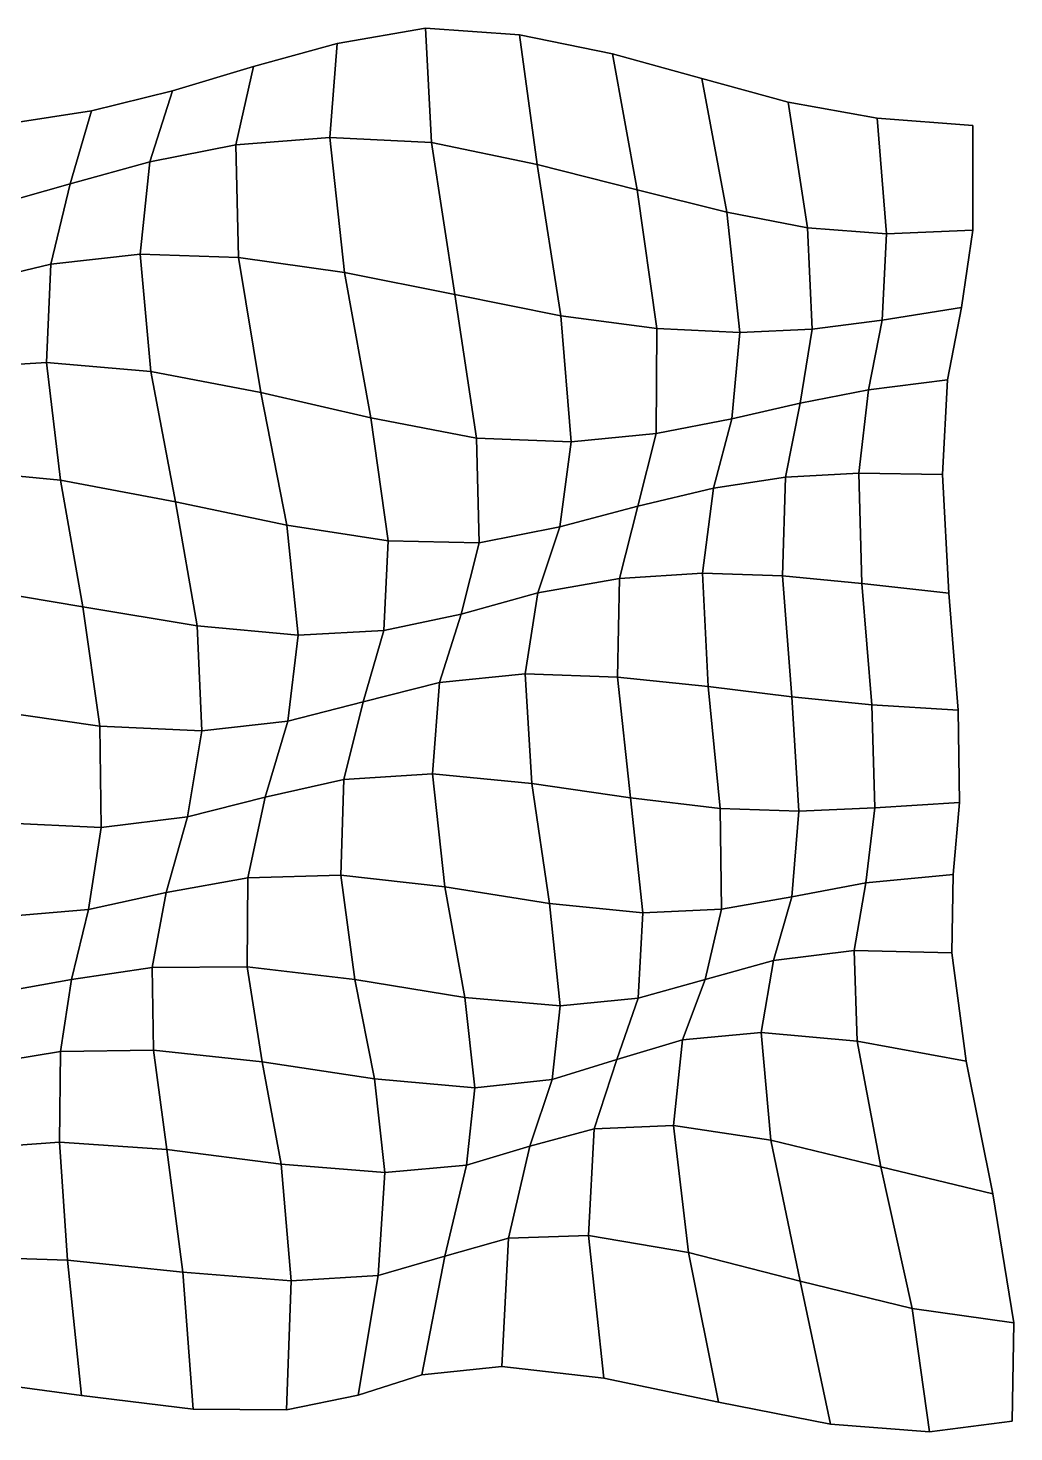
# Model space of a CAD drawing. Extents: x -160 to 228, y -138 to 135.
# Drawn here: x 36.2 to 228, y -137.8 to 135.2 of the extents above; entities that cross this region are included whole.
import ezdxf

# ---------------------------------------------------------------- set-up
doc = ezdxf.new("R2010")
doc.units = 0

msp = doc.modelspace()

# ---------------------------------------------------------------- linework, layer by layer
for points in [[(94.921669, 113.86335, -3.28665), (114.740547, 112.881935, -4.424117), (113.581741, 135.158493, -0.415756), (96.401527, 132.165985, -1.029529)], [(94.921669, 113.86335, -3.28665), (96.401527, 132.165985, -1.029529), (113.581741, 135.158493, -0.415756), (114.740547, 112.881935, -4.424117)], [(114.740547, 112.881935, -4.424117), (135.31015, 108.606316, -4.35324), (131.818893, 133.824356, 0.84497), (113.581741, 135.158493, -0.415756)], [(114.740547, 112.881935, -4.424117), (113.581741, 135.158493, -0.415756), (131.818893, 133.824356, 0.84497), (135.31015, 108.606316, -4.35324)], [(135.31015, 108.606316, -4.35324), (154.750916, 103.727592, -2.682969), (149.917618, 130.142166, 2.958267), (131.818893, 133.824356, 0.84497)], [(135.31015, 108.606316, -4.35324), (131.818893, 133.824356, 0.84497), (149.917618, 130.142166, 2.958267), (154.750916, 103.727592, -2.682969)], [(76.662155, 112.479355, -2.257034), (94.921669, 113.86335, -3.28665), (96.401527, 132.165985, -1.029529), (80.113525, 127.689552, -1.378878)], [(76.662155, 112.479355, -2.257034), (80.113525, 127.689552, -1.378878), (96.401527, 132.165985, -1.029529), (94.921669, 113.86335, -3.28665)], [(154.750916, 103.727592, -2.682969), (172.200821, 99.336037, 0.464247), (167.286835, 125.326859, 5.491713), (149.917618, 130.142166, 2.958267)], [(154.750916, 103.727592, -2.682969), (149.917618, 130.142166, 2.958267), (167.286835, 125.326859, 5.491713), (172.200821, 99.336037, 0.464247)], [(59.956688, 109.165314, -1.827609), (76.662155, 112.479355, -2.257034), (80.113525, 127.689552, -1.378878), (64.342339, 122.965813, -1.832934)], [(59.956688, 109.165314, -1.827609), (64.342339, 122.965813, -1.832934), (80.113525, 127.689552, -1.378878), (76.662155, 112.479355, -2.257034)], [(44.400051, 104.845749, -2.012912), (59.956688, 109.165314, -1.827609), (64.342339, 122.965813, -1.832934), (48.600067, 119.059395, -2.391304)], [(44.400051, 104.845749, -2.012912), (48.600067, 119.059395, -2.391304), (64.342339, 122.965813, -1.832934), (59.956688, 109.165314, -1.827609)], [(172.200821, 99.336037, 0.464247), (187.884705, 96.289055, 4.05325), (184.138321, 120.767525, 7.399054), (167.286835, 125.326859, 5.491713)], [(172.200821, 99.336037, 0.464247), (167.286835, 125.326859, 5.491713), (184.138321, 120.767525, 7.399054), (187.884705, 96.289055, 4.05325)], [(187.884705, 96.289055, 4.05325), (203.232391, 95.138748, 6.478766), (201.433182, 117.61097, 7.531904), (184.138321, 120.767525, 7.399054)], [(187.884705, 96.289055, 4.05325), (184.138321, 120.767525, 7.399054), (201.433182, 117.61097, 7.531904), (203.232391, 95.138748, 6.478766)], [(29.504288, 100.674583, -2.463435), (44.400051, 104.845749, -2.012912), (48.600067, 119.059395, -2.391304), (32.621685, 116.593567, -2.794025)], [(29.504288, 100.674583, -2.463435), (32.621685, 116.593567, -2.794025), (48.600067, 119.059395, -2.391304), (44.400051, 104.845749, -2.012912)], [(203.232391, 95.138748, 6.478766), (220.00444, 95.863632, 6.501556), (220.05217, 116.241714, 5.425646), (201.433182, 117.61097, 7.531904)], [(203.232391, 95.138748, 6.478766), (201.433182, 117.61097, 7.531904), (220.05217, 116.241714, 5.425646), (220.00444, 95.863632, 6.501556)], [(58.019562, 91.176712, -2.090688), (77.170593, 90.561829, -3.406489), (76.662155, 112.479355, -2.257034), (59.956688, 109.165314, -1.827609)], [(58.019562, 91.176712, -2.090688), (59.956688, 109.165314, -1.827609), (76.662155, 112.479355, -2.257034), (77.170593, 90.561829, -3.406489)], [(77.170593, 90.561829, -3.406489), (97.782967, 87.637611, -5.5952), (94.921669, 113.86335, -3.28665), (76.662155, 112.479355, -2.257034)], [(77.170593, 90.561829, -3.406489), (76.662155, 112.479355, -2.257034), (94.921669, 113.86335, -3.28665), (97.782967, 87.637611, -5.5952)], [(97.782967, 87.637611, -5.5952), (119.234802, 83.361336, -8.163445), (114.740547, 112.881935, -4.424117), (94.921669, 113.86335, -3.28665)], [(97.782967, 87.637611, -5.5952), (94.921669, 113.86335, -3.28665), (114.740547, 112.881935, -4.424117), (119.234802, 83.361336, -8.163445)], [(119.234802, 83.361336, -8.163445), (139.888031, 79.220161, -9.151347), (135.31015, 108.606316, -4.35324), (114.740547, 112.881935, -4.424117)], [(119.234802, 83.361336, -8.163445), (114.740547, 112.881935, -4.424117), (135.31015, 108.606316, -4.35324), (139.888031, 79.220161, -9.151347)], [(40.674397, 89.275696, -1.696154), (58.019562, 91.176712, -2.090688), (59.956688, 109.165314, -1.827609), (44.400051, 104.845749, -2.012912)], [(40.674397, 89.275696, -1.696154), (44.400051, 104.845749, -2.012912), (59.956688, 109.165314, -1.827609), (58.019562, 91.176712, -2.090688)], [(139.888031, 79.220161, -9.151347), (158.544846, 76.731857, -8.150108), (154.750916, 103.727592, -2.682969), (135.31015, 108.606316, -4.35324)], [(139.888031, 79.220161, -9.151347), (135.31015, 108.606316, -4.35324), (154.750916, 103.727592, -2.682969), (158.544846, 76.731857, -8.150108)], [(25.203947, 85.555672, -1.904114), (40.674397, 89.275696, -1.696154), (44.400051, 104.845749, -2.012912), (29.504288, 100.674583, -2.463435)], [(25.203947, 85.555672, -1.904114), (29.504288, 100.674583, -2.463435), (44.400051, 104.845749, -2.012912), (40.674397, 89.275696, -1.696154)], [(158.544846, 76.731857, -8.150108), (174.700836, 75.944374, -4.953928), (172.200821, 99.336037, 0.464247), (154.750916, 103.727592, -2.682969)], [(158.544846, 76.731857, -8.150108), (154.750916, 103.727592, -2.682969), (172.200821, 99.336037, 0.464247), (174.700836, 75.944374, -4.953928)], [(174.700836, 75.944374, -4.953928), (188.764557, 76.587112, -0.388156), (187.884705, 96.289055, 4.05325), (172.200821, 99.336037, 0.464247)], [(174.700836, 75.944374, -4.953928), (172.200821, 99.336037, 0.464247), (187.884705, 96.289055, 4.05325), (188.764557, 76.587112, -0.388156)], [(188.764557, 76.587112, -0.388156), (202.398651, 78.343071, 3.779213), (203.232391, 95.138748, 6.478766), (187.884705, 96.289055, 4.05325)], [(188.764557, 76.587112, -0.388156), (187.884705, 96.289055, 4.05325), (203.232391, 95.138748, 6.478766), (202.398651, 78.343071, 3.779213)], [(202.398651, 78.343071, 3.779213), (217.82785, 80.82486, 5.77634), (220.00444, 95.863632, 6.501556), (203.232391, 95.138748, 6.478766)], [(202.398651, 78.343071, 3.779213), (203.232391, 95.138748, 6.478766), (220.00444, 95.863632, 6.501556), (217.82785, 80.82486, 5.77634)], [(39.855949, 70.153442, -2.067958), (60.128605, 68.366547, -3.138217), (58.019562, 91.176712, -2.090688), (40.674397, 89.275696, -1.696154)], [(39.855949, 70.153442, -2.067958), (40.674397, 89.275696, -1.696154), (58.019562, 91.176712, -2.090688), (60.128605, 68.366547, -3.138217)], [(60.128605, 68.366547, -3.138217), (81.533417, 64.267159, -5.108887), (77.170593, 90.561829, -3.406489), (58.019562, 91.176712, -2.090688)], [(60.128605, 68.366547, -3.138217), (58.019562, 91.176712, -2.090688), (77.170593, 90.561829, -3.406489), (81.533417, 64.267159, -5.108887)], [(81.533417, 64.267159, -5.108887), (102.917496, 59.372856, -7.911908), (97.782967, 87.637611, -5.5952), (77.170593, 90.561829, -3.406489)], [(81.533417, 64.267159, -5.108887), (77.170593, 90.561829, -3.406489), (97.782967, 87.637611, -5.5952), (102.917496, 59.372856, -7.911908)], [(21.922102, 69.040977, -1.697587), (39.855949, 70.153442, -2.067958), (40.674397, 89.275696, -1.696154), (25.203947, 85.555672, -1.904114)], [(21.922102, 69.040977, -1.697587), (25.203947, 85.555672, -1.904114), (40.674397, 89.275696, -1.696154), (39.855949, 70.153442, -2.067958)], [(102.917496, 59.372856, -7.911908), (123.494423, 55.445629, -11.163475), (119.234802, 83.361336, -8.163445), (97.782967, 87.637611, -5.5952)], [(102.917496, 59.372856, -7.911908), (97.782967, 87.637611, -5.5952), (119.234802, 83.361336, -8.163445), (123.494423, 55.445629, -11.163475)], [(123.494423, 55.445629, -11.163475), (141.876801, 54.693871, -12.622319), (139.888031, 79.220161, -9.151347), (119.234802, 83.361336, -8.163445)], [(123.494423, 55.445629, -11.163475), (119.234802, 83.361336, -8.163445), (139.888031, 79.220161, -9.151347), (141.876801, 54.693871, -12.622319)], [(141.876801, 54.693871, -12.622319), (158.435486, 56.319572, -12.070296), (158.544846, 76.731857, -8.150108), (139.888031, 79.220161, -9.151347)], [(141.876801, 54.693871, -12.622319), (139.888031, 79.220161, -9.151347), (158.544846, 76.731857, -8.150108), (158.435486, 56.319572, -12.070296)], [(199.708801, 64.819962, 0.879417), (215.086487, 66.753098, 4.137261), (217.82785, 80.82486, 5.77634), (202.398651, 78.343071, 3.779213)], [(199.708801, 64.819962, 0.879417), (202.398651, 78.343071, 3.779213), (217.82785, 80.82486, 5.77634), (215.086487, 66.753098, 4.137261)], [(158.435486, 56.319572, -12.070296), (173.169846, 59.176041, -9.07095), (174.700836, 75.944374, -4.953928), (158.544846, 76.731857, -8.150108)], [(158.435486, 56.319572, -12.070296), (158.544846, 76.731857, -8.150108), (174.700836, 75.944374, -4.953928), (173.169846, 59.176041, -9.07095)], [(173.169846, 59.176041, -9.07095), (186.451767, 62.217831, -4.186147), (188.764557, 76.587112, -0.388156), (174.700836, 75.944374, -4.953928)], [(173.169846, 59.176041, -9.07095), (174.700836, 75.944374, -4.953928), (188.764557, 76.587112, -0.388156), (186.451767, 62.217831, -4.186147)], [(186.451767, 62.217831, -4.186147), (199.708801, 64.819962, 0.879417), (202.398651, 78.343071, 3.779213), (188.764557, 76.587112, -0.388156)], [(186.451767, 62.217831, -4.186147), (188.764557, 76.587112, -0.388156), (202.398651, 78.343071, 3.779213), (199.708801, 64.819962, 0.879417)], [(21.510489, 49.285374, -2.141606), (42.521847, 47.225273, -3.338909), (39.855949, 70.153442, -2.067958), (21.922102, 69.040977, -1.697587)], [(21.510489, 49.285374, -2.141606), (21.922102, 69.040977, -1.697587), (39.855949, 70.153442, -2.067958), (42.521847, 47.225273, -3.338909)], [(42.521847, 47.225273, -3.338909), (64.929047, 43.045574, -5.048242), (60.128605, 68.366547, -3.138217), (39.855949, 70.153442, -2.067958)], [(42.521847, 47.225273, -3.338909), (39.855949, 70.153442, -2.067958), (60.128605, 68.366547, -3.138217), (64.929047, 43.045574, -5.048242)], [(64.929047, 43.045574, -5.048242), (86.591263, 38.482346, -7.348589), (81.533417, 64.267159, -5.108887), (60.128605, 68.366547, -3.138217)], [(64.929047, 43.045574, -5.048242), (60.128605, 68.366547, -3.138217), (81.533417, 64.267159, -5.108887), (86.591263, 38.482346, -7.348589)], [(197.852509, 48.642136, -1.336189), (214.097549, 48.324593, 2.356975), (215.086487, 66.753098, 4.137261), (199.708801, 64.819962, 0.879417)], [(197.852509, 48.642136, -1.336189), (199.708801, 64.819962, 0.879417), (215.086487, 66.753098, 4.137261), (214.097549, 48.324593, 2.356975)], [(86.591263, 38.482346, -7.348589), (106.291618, 35.429115, -10.211911), (102.917496, 59.372856, -7.911908), (81.533417, 64.267159, -5.108887)], [(86.591263, 38.482346, -7.348589), (81.533417, 64.267159, -5.108887), (102.917496, 59.372856, -7.911908), (106.291618, 35.429115, -10.211911)], [(183.61087, 47.865452, -6.547678), (197.852509, 48.642136, -1.336189), (199.708801, 64.819962, 0.879417), (186.451767, 62.217831, -4.186147)], [(183.61087, 47.865452, -6.547678), (186.451767, 62.217831, -4.186147), (199.708801, 64.819962, 0.879417), (197.852509, 48.642136, -1.336189)], [(169.568176, 45.677193, -11.345648), (183.61087, 47.865452, -6.547678), (186.451767, 62.217831, -4.186147), (173.169846, 59.176041, -9.07095)], [(169.568176, 45.677193, -11.345648), (173.169846, 59.176041, -9.07095), (186.451767, 62.217831, -4.186147), (183.61087, 47.865452, -6.547678)], [(106.291618, 35.429115, -10.211911), (123.986343, 35.079391, -13.43205), (123.494423, 55.445629, -11.163475), (102.917496, 59.372856, -7.911908)], [(106.291618, 35.429115, -10.211911), (102.917496, 59.372856, -7.911908), (123.494423, 55.445629, -11.163475), (123.986343, 35.079391, -13.43205)], [(154.88327, 42.1759, -14.204194), (169.568176, 45.677193, -11.345648), (173.169846, 59.176041, -9.07095), (158.435486, 56.319572, -12.070296)], [(154.88327, 42.1759, -14.204194), (158.435486, 56.319572, -12.070296), (173.169846, 59.176041, -9.07095), (169.568176, 45.677193, -11.345648)], [(123.986343, 35.079391, -13.43205), (139.680069, 38.160351, -14.726043), (141.876801, 54.693871, -12.622319), (123.494423, 55.445629, -11.163475)], [(123.986343, 35.079391, -13.43205), (123.494423, 55.445629, -11.163475), (141.876801, 54.693871, -12.622319), (139.680069, 38.160351, -14.726043)], [(139.680069, 38.160351, -14.726043), (154.88327, 42.1759, -14.204194), (158.435486, 56.319572, -12.070296), (141.876801, 54.693871, -12.622319)], [(139.680069, 38.160351, -14.726043), (141.876801, 54.693871, -12.622319), (158.435486, 56.319572, -12.070296), (154.88327, 42.1759, -14.204194)], [(24.122982, 26.422993, -3.008924), (46.919529, 22.626839, -5.164117), (42.521847, 47.225273, -3.338909), (21.510489, 49.285374, -2.141606)], [(24.122982, 26.422993, -3.008924), (21.510489, 49.285374, -2.141606), (42.521847, 47.225273, -3.338909), (46.919529, 22.626839, -5.164117)], [(46.919529, 22.626839, -5.164117), (69.160477, 18.928942, -7.456847), (64.929047, 43.045574, -5.048242), (42.521847, 47.225273, -3.338909)], [(46.919529, 22.626839, -5.164117), (42.521847, 47.225273, -3.338909), (64.929047, 43.045574, -5.048242), (69.160477, 18.928942, -7.456847)], [(167.469055, 29.165407, -12.03803), (183.030624, 28.650394, -7.387538), (183.61087, 47.865452, -6.547678), (169.568176, 45.677193, -11.345648)], [(167.469055, 29.165407, -12.03803), (169.568176, 45.677193, -11.345648), (183.61087, 47.865452, -6.547678), (183.030624, 28.650394, -7.387538)], [(183.030624, 28.650394, -7.387538), (198.450546, 27.162588, -2.492383), (197.852509, 48.642136, -1.336189), (183.61087, 47.865452, -6.547678)], [(183.030624, 28.650394, -7.387538), (183.61087, 47.865452, -6.547678), (197.852509, 48.642136, -1.336189), (198.450546, 27.162588, -2.492383)], [(198.450546, 27.162588, -2.492383), (215.388672, 25.303375, 0.962716), (214.097549, 48.324593, 2.356975), (197.852509, 48.642136, -1.336189)], [(198.450546, 27.162588, -2.492383), (197.852509, 48.642136, -1.336189), (214.097549, 48.324593, 2.356975), (215.388672, 25.303375, 0.962716)], [(151.325195, 28.152534, -15.005551), (167.469055, 29.165407, -12.03803), (169.568176, 45.677193, -11.345648), (154.88327, 42.1759, -14.204194)], [(151.325195, 28.152534, -15.005551), (154.88327, 42.1759, -14.204194), (169.568176, 45.677193, -11.345648), (167.469055, 29.165407, -12.03803)], [(69.160477, 18.928942, -7.456847), (88.753281, 17.099594, -9.873267), (86.591263, 38.482346, -7.348589), (64.929047, 43.045574, -5.048242)], [(69.160477, 18.928942, -7.456847), (64.929047, 43.045574, -5.048242), (86.591263, 38.482346, -7.348589), (88.753281, 17.099594, -9.873267)], [(135.415329, 25.34771, -15.923801), (151.325195, 28.152534, -15.005551), (154.88327, 42.1759, -14.204194), (139.680069, 38.160351, -14.726043)], [(135.415329, 25.34771, -15.923801), (139.680069, 38.160351, -14.726043), (154.88327, 42.1759, -14.204194), (151.325195, 28.152534, -15.005551)], [(88.753281, 17.099594, -9.873267), (105.454109, 18.004715, -12.478388), (106.291618, 35.429115, -10.211911), (86.591263, 38.482346, -7.348589)], [(88.753281, 17.099594, -9.873267), (86.591263, 38.482346, -7.348589), (106.291618, 35.429115, -10.211911), (105.454109, 18.004715, -12.478388)], [(120.516418, 21.225197, -15.249075), (135.415329, 25.34771, -15.923801), (139.680069, 38.160351, -14.726043), (123.986343, 35.079391, -13.43205)], [(120.516418, 21.225197, -15.249075), (123.986343, 35.079391, -13.43205), (139.680069, 38.160351, -14.726043), (135.415329, 25.34771, -15.923801)], [(105.454109, 18.004715, -12.478388), (120.516418, 21.225197, -15.249075), (123.986343, 35.079391, -13.43205), (106.291618, 35.429115, -10.211911)], [(105.454109, 18.004715, -12.478388), (106.291618, 35.429115, -10.211911), (123.986343, 35.079391, -13.43205), (120.516418, 21.225197, -15.249075)], [(132.93689, 9.563169, -16.567554), (150.898987, 8.967395, -14.927316), (151.325195, 28.152534, -15.005551), (135.415329, 25.34771, -15.923801)], [(132.93689, 9.563169, -16.567554), (135.415329, 25.34771, -15.923801), (151.325195, 28.152534, -15.005551), (150.898987, 8.967395, -14.927316)], [(150.898987, 8.967395, -14.927316), (168.52562, 7.124783, -11.616076), (167.469055, 29.165407, -12.03803), (151.325195, 28.152534, -15.005551)], [(150.898987, 8.967395, -14.927316), (151.325195, 28.152534, -15.005551), (167.469055, 29.165407, -12.03803), (168.52562, 7.124783, -11.616076)], [(168.52562, 7.124783, -11.616076), (184.793335, 5.131176, -7.120009), (183.030624, 28.650394, -7.387538), (167.469055, 29.165407, -12.03803)], [(168.52562, 7.124783, -11.616076), (167.469055, 29.165407, -12.03803), (183.030624, 28.650394, -7.387538), (184.793335, 5.131176, -7.120009)], [(184.793335, 5.131176, -7.120009), (200.370972, 3.578449, -2.751356), (198.450546, 27.162588, -2.492383), (183.030624, 28.650394, -7.387538)], [(184.793335, 5.131176, -7.120009), (183.030624, 28.650394, -7.387538), (198.450546, 27.162588, -2.492383), (200.370972, 3.578449, -2.751356)], [(28.091463, 2.602958, -3.612635), (50.189495, -0.571426, -6.734094), (46.919529, 22.626839, -5.164117), (24.122982, 26.422993, -3.008924)], [(28.091463, 2.602958, -3.612635), (24.122982, 26.422993, -3.008924), (46.919529, 22.626839, -5.164117), (50.189495, -0.571426, -6.734094)], [(116.297379, 7.886898, -16.758896), (132.93689, 9.563169, -16.567554), (135.415329, 25.34771, -15.923801), (120.516418, 21.225197, -15.249075)], [(116.297379, 7.886898, -16.758896), (120.516418, 21.225197, -15.249075), (135.415329, 25.34771, -15.923801), (132.93689, 9.563169, -16.567554)], [(200.370972, 3.578449, -2.751356), (217.179016, 2.545352, 0.116877), (215.388672, 25.303375, 0.962716), (198.450546, 27.162588, -2.492383)], [(200.370972, 3.578449, -2.751356), (198.450546, 27.162588, -2.492383), (215.388672, 25.303375, 0.962716), (217.179016, 2.545352, 0.116877)], [(50.189495, -0.571426, -6.734094), (70.045921, -1.478559, -9.642531), (69.160477, 18.928942, -7.456847), (46.919529, 22.626839, -5.164117)], [(50.189495, -0.571426, -6.734094), (46.919529, 22.626839, -5.164117), (69.160477, 18.928942, -7.456847), (70.045921, -1.478559, -9.642531)], [(101.460388, 4.130209, -14.554359), (116.297379, 7.886898, -16.758896), (120.516418, 21.225197, -15.249075), (105.454109, 18.004715, -12.478388)], [(101.460388, 4.130209, -14.554359), (105.454109, 18.004715, -12.478388), (120.516418, 21.225197, -15.249075), (116.297379, 7.886898, -16.758896)], [(70.045921, -1.478559, -9.642531), (86.746613, 0.407193, -12.19944), (88.753281, 17.099594, -9.873267), (69.160477, 18.928942, -7.456847)], [(70.045921, -1.478559, -9.642531), (69.160477, 18.928942, -7.456847), (88.753281, 17.099594, -9.873267), (86.746613, 0.407193, -12.19944)], [(86.746613, 0.407193, -12.19944), (101.460388, 4.130209, -14.554359), (105.454109, 18.004715, -12.478388), (88.753281, 17.099594, -9.873267)], [(86.746613, 0.407193, -12.19944), (88.753281, 17.099594, -9.873267), (105.454109, 18.004715, -12.478388), (101.460388, 4.130209, -14.554359)], [(114.919746, -9.873, -17.266552), (134.214279, -11.711903, -16.147882), (132.93689, 9.563169, -16.567554), (116.297379, 7.886898, -16.758896)], [(114.919746, -9.873, -17.266552), (116.297379, 7.886898, -16.758896), (132.93689, 9.563169, -16.567554), (134.214279, -11.711903, -16.147882)], [(134.214279, -11.711903, -16.147882), (153.443359, -14.529544, -13.671907), (150.898987, 8.967395, -14.927316), (132.93689, 9.563169, -16.567554)], [(134.214279, -11.711903, -16.147882), (132.93689, 9.563169, -16.567554), (150.898987, 8.967395, -14.927316), (153.443359, -14.529544, -13.671907)], [(153.443359, -14.529544, -13.671907), (170.862427, -16.58408, -9.99526), (168.52562, 7.124783, -11.616076), (150.898987, 8.967395, -14.927316)], [(153.443359, -14.529544, -13.671907), (150.898987, 8.967395, -14.927316), (168.52562, 7.124783, -11.616076), (170.862427, -16.58408, -9.99526)], [(97.69989, -10.961308, -15.628942), (114.919746, -9.873, -17.266552), (116.297379, 7.886898, -16.758896), (101.460388, 4.130209, -14.554359)], [(97.69989, -10.961308, -15.628942), (101.460388, 4.130209, -14.554359), (116.297379, 7.886898, -16.758896), (114.919746, -9.873, -17.266552)], [(170.862427, -16.58408, -9.99526), (186.200302, -17.112823, -5.812798), (184.793335, 5.131176, -7.120009), (168.52562, 7.124783, -11.616076)], [(170.862427, -16.58408, -9.99526), (168.52562, 7.124783, -11.616076), (184.793335, 5.131176, -7.120009), (186.200302, -17.112823, -5.812798)], [(82.384933, -14.35794, -13.383053), (97.69989, -10.961308, -15.628942), (101.460388, 4.130209, -14.554359), (86.746613, 0.407193, -12.19944)], [(82.384933, -14.35794, -13.383053), (86.746613, 0.407193, -12.19944), (101.460388, 4.130209, -14.554359), (97.69989, -10.961308, -15.628942)], [(186.200302, -17.112823, -5.812798), (200.969833, -16.451778, -2.272372), (200.370972, 3.578449, -2.751356), (184.793335, 5.131176, -7.120009)], [(186.200302, -17.112823, -5.812798), (184.793335, 5.131176, -7.120009), (200.370972, 3.578449, -2.751356), (200.969833, -16.451778, -2.272372)], [(200.969833, -16.451778, -2.272372), (217.407822, -15.433929, -0.262687), (217.179016, 2.545352, 0.116877), (200.370972, 3.578449, -2.751356)], [(200.969833, -16.451778, -2.272372), (200.370972, 3.578449, -2.751356), (217.179016, 2.545352, 0.116877), (217.407822, -15.433929, -0.262687)], [(31.173473, -19.351833, -3.049706), (50.438606, -20.284445, -6.964673), (50.189495, -0.571426, -6.734094), (28.091463, 2.602958, -3.612635)], [(31.173473, -19.351833, -3.049706), (28.091463, 2.602958, -3.612635), (50.189495, -0.571426, -6.734094), (50.438606, -20.284445, -6.964673)], [(67.282249, -18.20632, -10.513969), (82.384933, -14.35794, -13.383053), (86.746613, 0.407193, -12.19944), (70.045921, -1.478559, -9.642531)], [(67.282249, -18.20632, -10.513969), (70.045921, -1.478559, -9.642531), (86.746613, 0.407193, -12.19944), (82.384933, -14.35794, -13.383053)], [(50.438606, -20.284445, -6.964673), (67.282249, -18.20632, -10.513969), (70.045921, -1.478559, -9.642531), (50.189495, -0.571426, -6.734094)], [(50.438606, -20.284445, -6.964673), (50.189495, -0.571426, -6.734094), (70.045921, -1.478559, -9.642531), (67.282249, -18.20632, -10.513969)], [(97.080551, -29.524538, -14.405658), (117.327011, -31.806976, -15.559766), (114.919746, -9.873, -17.266552), (97.69989, -10.961308, -15.628942)], [(97.080551, -29.524538, -14.405658), (97.69989, -10.961308, -15.628942), (114.919746, -9.873, -17.266552), (117.327011, -31.806976, -15.559766)], [(117.327011, -31.806976, -15.559766), (137.684189, -35.086643, -13.809808), (134.214279, -11.711903, -16.147882), (114.919746, -9.873, -17.266552)], [(117.327011, -31.806976, -15.559766), (114.919746, -9.873, -17.266552), (134.214279, -11.711903, -16.147882), (137.684189, -35.086643, -13.809808)], [(78.987518, -30.048948, -12.139297), (97.080551, -29.524538, -14.405658), (97.69989, -10.961308, -15.628942), (82.384933, -14.35794, -13.383053)], [(78.987518, -30.048948, -12.139297), (82.384933, -14.35794, -13.383053), (97.69989, -10.961308, -15.628942), (97.080551, -29.524538, -14.405658)], [(137.684189, -35.086643, -13.809808), (155.816788, -36.853416, -10.846917), (153.443359, -14.529544, -13.671907), (134.214279, -11.711903, -16.147882)], [(137.684189, -35.086643, -13.809808), (134.214279, -11.711903, -16.147882), (153.443359, -14.529544, -13.671907), (155.816788, -36.853416, -10.846917)], [(63.080917, -32.948944, -8.891241), (78.987518, -30.048948, -12.139297), (82.384933, -14.35794, -13.383053), (67.282249, -18.20632, -10.513969)], [(63.080917, -32.948944, -8.891241), (67.282249, -18.20632, -10.513969), (82.384933, -14.35794, -13.383053), (78.987518, -30.048948, -12.139297)], [(155.816788, -36.853416, -10.846917), (171.142685, -36.19014, -7.237839), (170.862427, -16.58408, -9.99526), (153.443359, -14.529544, -13.671907)], [(155.816788, -36.853416, -10.846917), (153.443359, -14.529544, -13.671907), (170.862427, -16.58408, -9.99526), (171.142685, -36.19014, -7.237839)], [(199.184921, -31.053505, -1.444216), (216.196411, -29.398615, -0.439107), (217.407822, -15.433929, -0.262687), (200.969833, -16.451778, -2.272372)], [(199.184921, -31.053505, -1.444216), (200.969833, -16.451778, -2.272372), (217.407822, -15.433929, -0.262687), (216.196411, -29.398615, -0.439107)], [(47.970684, -36.23336, -4.890587), (63.080917, -32.948944, -8.891241), (67.282249, -18.20632, -10.513969), (50.438606, -20.284445, -6.964673)], [(47.970684, -36.23336, -4.890587), (50.438606, -20.284445, -6.964673), (67.282249, -18.20632, -10.513969), (63.080917, -32.948944, -8.891241)], [(171.142685, -36.19014, -7.237839), (184.831406, -33.747597, -3.817932), (186.200302, -17.112823, -5.812798), (170.862427, -16.58408, -9.99526)], [(171.142685, -36.19014, -7.237839), (170.862427, -16.58408, -9.99526), (186.200302, -17.112823, -5.812798), (184.831406, -33.747597, -3.817932)], [(184.831406, -33.747597, -3.817932), (199.184921, -31.053505, -1.444216), (200.969833, -16.451778, -2.272372), (186.200302, -17.112823, -5.812798)], [(184.831406, -33.747597, -3.817932), (186.200302, -17.112823, -5.812798), (200.969833, -16.451778, -2.272372), (199.184921, -31.053505, -1.444216)], [(31.986475, -37.599373, -0.717586), (47.970684, -36.23336, -4.890587), (50.438606, -20.284445, -6.964673), (31.173473, -19.351833, -3.049706)], [(31.986475, -37.599373, -0.717586), (31.173473, -19.351833, -3.049706), (50.438606, -20.284445, -6.964673), (47.970684, -36.23336, -4.890587)], [(78.866104, -47.403, -7.781305), (99.82325, -49.848587, -10.071753), (97.080551, -29.524538, -14.405658), (78.987518, -30.048948, -12.139297)], [(78.866104, -47.403, -7.781305), (78.987518, -30.048948, -12.139297), (97.080551, -29.524538, -14.405658), (99.82325, -49.848587, -10.071753)], [(99.82325, -49.848587, -10.071753), (121.198784, -53.373325, -10.948875), (117.327011, -31.806976, -15.559766), (97.080551, -29.524538, -14.405658)], [(99.82325, -49.848587, -10.071753), (97.080551, -29.524538, -14.405658), (117.327011, -31.806976, -15.559766), (121.198784, -53.373325, -10.948875)], [(196.96846, -44.200821, -0.869951), (215.932343, -44.683002, -0.743169), (216.196411, -29.398615, -0.439107), (199.184921, -31.053505, -1.444216)], [(196.96846, -44.200821, -0.869951), (199.184921, -31.053505, -1.444216), (216.196411, -29.398615, -0.439107), (215.932343, -44.683002, -0.743169)], [(60.350292, -47.53545, -4.406258), (78.866104, -47.403, -7.781305), (78.987518, -30.048948, -12.139297), (63.080917, -32.948944, -8.891241)], [(60.350292, -47.53545, -4.406258), (63.080917, -32.948944, -8.891241), (78.987518, -30.048948, -12.139297), (78.866104, -47.403, -7.781305)], [(121.198784, -53.373325, -10.948875), (139.77327, -54.943745, -9.288136), (137.684189, -35.086643, -13.809808), (117.327011, -31.806976, -15.559766)], [(121.198784, -53.373325, -10.948875), (117.327011, -31.806976, -15.559766), (137.684189, -35.086643, -13.809808), (139.77327, -54.943745, -9.288136)], [(181.268295, -46.117558, -1.870783), (196.96846, -44.200821, -0.869951), (199.184921, -31.053505, -1.444216), (184.831406, -33.747597, -3.817932)], [(181.268295, -46.117558, -1.870783), (184.831406, -33.747597, -3.817932), (199.184921, -31.053505, -1.444216), (196.96846, -44.200821, -0.869951)], [(44.674664, -49.842903, -0.518902), (60.350292, -47.53545, -4.406258), (63.080917, -32.948944, -8.891241), (47.970684, -36.23336, -4.890587)], [(44.674664, -49.842903, -0.518902), (47.970684, -36.23336, -4.890587), (63.080917, -32.948944, -8.891241), (60.350292, -47.53545, -4.406258)], [(139.77327, -54.943745, -9.288136), (154.932861, -53.440231, -6.680069), (155.816788, -36.853416, -10.846917), (137.684189, -35.086643, -13.809808)], [(139.77327, -54.943745, -9.288136), (137.684189, -35.086643, -13.809808), (155.816788, -36.853416, -10.846917), (154.932861, -53.440231, -6.680069)], [(167.986084, -49.814842, -3.949718), (181.268295, -46.117558, -1.870783), (184.831406, -33.747597, -3.817932), (171.142685, -36.19014, -7.237839)], [(167.986084, -49.814842, -3.949718), (171.142685, -36.19014, -7.237839), (184.831406, -33.747597, -3.817932), (181.268295, -46.117558, -1.870783)], [(30.556774, -52.394497, 3.00875), (44.674664, -49.842903, -0.518902), (47.970684, -36.23336, -4.890587), (31.986475, -37.599373, -0.717586)], [(30.556774, -52.394497, 3.00875), (31.986475, -37.599373, -0.717586), (47.970684, -36.23336, -4.890587), (44.674664, -49.842903, -0.518902)], [(154.932861, -53.440231, -6.680069), (167.986084, -49.814842, -3.949718), (171.142685, -36.19014, -7.237839), (155.816788, -36.853416, -10.846917)], [(154.932861, -53.440231, -6.680069), (155.816788, -36.853416, -10.846917), (171.142685, -36.19014, -7.237839), (167.986084, -49.814842, -3.949718)], [(163.569458, -61.59972, -1.256733), (178.874527, -60.172359, -0.768075), (181.268295, -46.117558, -1.870783), (167.986084, -49.814842, -3.949718)], [(163.569458, -61.59972, -1.256733), (167.986084, -49.814842, -3.949718), (181.268295, -46.117558, -1.870783), (178.874527, -60.172359, -0.768075)], [(178.874527, -60.172359, -0.768075), (197.541656, -61.850559, -0.913339), (196.96846, -44.200821, -0.869951), (181.268295, -46.117558, -1.870783)], [(178.874527, -60.172359, -0.768075), (181.268295, -46.117558, -1.870783), (196.96846, -44.200821, -0.869951), (197.541656, -61.850559, -0.913339)], [(197.541656, -61.850559, -0.913339), (218.742249, -65.703583, -1.177918), (215.932343, -44.683002, -0.743169), (196.96846, -44.200821, -0.869951)], [(197.541656, -61.850559, -0.913339), (196.96846, -44.200821, -0.869951), (215.932343, -44.683002, -0.743169), (218.742249, -65.703583, -1.177918)], [(42.520287, -63.852837, 4.547743), (60.612625, -63.581425, 1.578123), (60.350292, -47.53545, -4.406258), (44.674664, -49.842903, -0.518902)], [(42.520287, -63.852837, 4.547743), (44.674664, -49.842903, -0.518902), (60.350292, -47.53545, -4.406258), (60.612625, -63.581425, 1.578123)], [(60.612625, -63.581425, 1.578123), (81.7883, -65.84581, -1.401352), (78.866104, -47.403, -7.781305), (60.350292, -47.53545, -4.406258)], [(60.612625, -63.581425, 1.578123), (60.350292, -47.53545, -4.406258), (78.866104, -47.403, -7.781305), (81.7883, -65.84581, -1.401352)], [(81.7883, -65.84581, -1.401352), (103.628372, -69.141182, -3.567826), (99.82325, -49.848587, -10.071753), (78.866104, -47.403, -7.781305)], [(81.7883, -65.84581, -1.401352), (78.866104, -47.403, -7.781305), (99.82325, -49.848587, -10.071753), (103.628372, -69.141182, -3.567826)], [(27.894178, -66.242462, 6.501888), (42.520287, -63.852837, 4.547743), (44.674664, -49.842903, -0.518902), (30.556774, -52.394497, 3.00875)], [(27.894178, -66.242462, 6.501888), (30.556774, -52.394497, 3.00875), (44.674664, -49.842903, -0.518902), (42.520287, -63.852837, 4.547743)], [(103.628372, -69.141182, -3.567826), (123.166214, -70.923973, -4.458204), (121.198784, -53.373325, -10.948875), (99.82325, -49.848587, -10.071753)], [(103.628372, -69.141182, -3.567826), (99.82325, -49.848587, -10.071753), (121.198784, -53.373325, -10.948875), (123.166214, -70.923973, -4.458204)], [(150.756409, -65.373268, -2.408042), (163.569458, -61.59972, -1.256733), (167.986084, -49.814842, -3.949718), (154.932861, -53.440231, -6.680069)], [(150.756409, -65.373268, -2.408042), (154.932861, -53.440231, -6.680069), (167.986084, -49.814842, -3.949718), (163.569458, -61.59972, -1.256733)], [(123.166214, -70.923973, -4.458204), (138.188614, -69.299644, -3.736815), (139.77327, -54.943745, -9.288136), (121.198784, -53.373325, -10.948875)], [(123.166214, -70.923973, -4.458204), (121.198784, -53.373325, -10.948875), (139.77327, -54.943745, -9.288136), (138.188614, -69.299644, -3.736815)], [(138.188614, -69.299644, -3.736815), (150.756409, -65.373268, -2.408042), (154.932861, -53.440231, -6.680069), (139.77327, -54.943745, -9.288136)], [(138.188614, -69.299644, -3.736815), (139.77327, -54.943745, -9.288136), (154.932861, -53.440231, -6.680069), (150.756409, -65.373268, -2.408042)], [(146.395126, -78.849098, 0.414839), (161.787537, -78.226334, -0.022052), (163.569458, -61.59972, -1.256733), (150.756409, -65.373268, -2.408042)], [(146.395126, -78.849098, 0.414839), (150.756409, -65.373268, -2.408042), (163.569458, -61.59972, -1.256733), (161.787537, -78.226334, -0.022052)], [(161.787537, -78.226334, -0.022052), (180.704407, -81.086967, -0.687383), (178.874527, -60.172359, -0.768075), (163.569458, -61.59972, -1.256733)], [(161.787537, -78.226334, -0.022052), (163.569458, -61.59972, -1.256733), (178.874527, -60.172359, -0.768075), (180.704407, -81.086967, -0.687383)], [(180.704407, -81.086967, -0.687383), (202.105026, -86.269859, -1.256304), (197.541656, -61.850559, -0.913339), (178.874527, -60.172359, -0.768075)], [(180.704407, -81.086967, -0.687383), (178.874527, -60.172359, -0.768075), (197.541656, -61.850559, -0.913339), (202.105026, -86.269859, -1.256304)], [(202.105026, -86.269859, -1.256304), (223.923904, -91.523399, -1.245139), (218.742249, -65.703583, -1.177918), (197.541656, -61.850559, -0.913339)], [(202.105026, -86.269859, -1.256304), (197.541656, -61.850559, -0.913339), (218.742249, -65.703583, -1.177918), (223.923904, -91.523399, -1.245139)], [(25.303749, -82.674675, 7.635848), (42.357178, -81.46862, 7.685819), (42.520287, -63.852837, 4.547743), (27.894178, -66.242462, 6.501888)], [(25.303749, -82.674675, 7.635848), (27.894178, -66.242462, 6.501888), (42.520287, -63.852837, 4.547743), (42.357178, -81.46862, 7.685819)], [(42.357178, -81.46862, 7.685819), (63.231033, -82.913933, 6.252215), (60.612625, -63.581425, 1.578123), (42.520287, -63.852837, 4.547743)], [(42.357178, -81.46862, 7.685819), (42.520287, -63.852837, 4.547743), (60.612625, -63.581425, 1.578123), (63.231033, -82.913933, 6.252215)], [(63.231033, -82.913933, 6.252215), (85.471954, -85.722664, 4.210287), (81.7883, -65.84581, -1.401352), (60.612625, -63.581425, 1.578123)], [(63.231033, -82.913933, 6.252215), (60.612625, -63.581425, 1.578123), (81.7883, -65.84581, -1.401352), (85.471954, -85.722664, 4.210287)], [(133.824066, -82.217186, 0.713433), (146.395126, -78.849098, 0.414839), (150.756409, -65.373268, -2.408042), (138.188614, -69.299644, -3.736815)], [(133.824066, -82.217186, 0.713433), (138.188614, -69.299644, -3.736815), (150.756409, -65.373268, -2.408042), (146.395126, -78.849098, 0.414839)], [(85.471954, -85.722664, 4.210287), (105.621086, -87.385818, 2.408853), (103.628372, -69.141182, -3.567826), (81.7883, -65.84581, -1.401352)], [(85.471954, -85.722664, 4.210287), (81.7883, -65.84581, -1.401352), (103.628372, -69.141182, -3.567826), (105.621086, -87.385818, 2.408853)], [(105.621086, -87.385818, 2.408853), (121.546997, -85.943634, 1.327919), (123.166214, -70.923973, -4.458204), (103.628372, -69.141182, -3.567826)], [(105.621086, -87.385818, 2.408853), (103.628372, -69.141182, -3.567826), (123.166214, -70.923973, -4.458204), (121.546997, -85.943634, 1.327919)], [(121.546997, -85.943634, 1.327919), (133.824066, -82.217186, 0.713433), (138.188614, -69.299644, -3.736815), (123.166214, -70.923973, -4.458204)], [(121.546997, -85.943634, 1.327919), (123.166214, -70.923973, -4.458204), (138.188614, -69.299644, -3.736815), (133.824066, -82.217186, 0.713433)], [(129.722229, -100.109062, 2.600616), (145.294601, -99.637016, 1.233894), (146.395126, -78.849098, 0.414839), (133.824066, -82.217186, 0.713433)], [(129.722229, -100.109062, 2.600616), (133.824066, -82.217186, 0.713433), (146.395126, -78.849098, 0.414839), (145.294601, -99.637016, 1.233894)], [(145.294601, -99.637016, 1.233894), (164.691879, -102.904037, 0.01105), (161.787537, -78.226334, -0.022052), (146.395126, -78.849098, 0.414839)], [(145.294601, -99.637016, 1.233894), (146.395126, -78.849098, 0.414839), (161.787537, -78.226334, -0.022052), (164.691879, -102.904037, 0.01105)], [(164.691879, -102.904037, 0.01105), (186.451035, -108.482826, -0.853641), (180.704407, -81.086967, -0.687383), (161.787537, -78.226334, -0.022052)], [(164.691879, -102.904037, 0.01105), (161.787537, -78.226334, -0.022052), (180.704407, -81.086967, -0.687383), (186.451035, -108.482826, -0.853641)], [(24.00362, -103.736366, 5.342549), (43.922115, -104.419075, 7.014772), (42.357178, -81.46862, 7.685819), (25.303749, -82.674675, 7.635848)], [(24.00362, -103.736366, 5.342549), (25.303749, -82.674675, 7.635848), (42.357178, -81.46862, 7.685819), (43.922115, -104.419075, 7.014772)], [(43.922115, -104.419075, 7.014772), (66.319923, -106.74366, 7.188759), (63.231033, -82.913933, 6.252215), (42.357178, -81.46862, 7.685819)], [(43.922115, -104.419075, 7.014772), (42.357178, -81.46862, 7.685819), (63.231033, -82.913933, 6.252215), (66.319923, -106.74366, 7.188759)], [(186.451035, -108.482826, -0.853641), (208.225296, -113.803848, -1.023546), (202.105026, -86.269859, -1.256304), (180.704407, -81.086967, -0.687383)], [(186.451035, -108.482826, -0.853641), (180.704407, -81.086967, -0.687383), (202.105026, -86.269859, -1.256304), (208.225296, -113.803848, -1.023546)], [(66.319923, -106.74366, 7.188759), (87.406021, -108.429398, 6.385528), (85.471954, -85.722664, 4.210287), (63.231033, -82.913933, 6.252215)], [(66.319923, -106.74366, 7.188759), (63.231033, -82.913933, 6.252215), (85.471954, -85.722664, 4.210287), (87.406021, -108.429398, 6.385528)], [(117.297852, -103.618431, 4.123981), (129.722229, -100.109062, 2.600616), (133.824066, -82.217186, 0.713433), (121.546997, -85.943634, 1.327919)], [(117.297852, -103.618431, 4.123981), (121.546997, -85.943634, 1.327919), (133.824066, -82.217186, 0.713433), (129.722229, -100.109062, 2.600616)], [(87.406021, -108.429398, 6.385528), (104.350533, -107.420372, 5.237498), (105.621086, -87.385818, 2.408853), (85.471954, -85.722664, 4.210287)], [(87.406021, -108.429398, 6.385528), (85.471954, -85.722664, 4.210287), (105.621086, -87.385818, 2.408853), (104.350533, -107.420372, 5.237498)], [(104.350533, -107.420372, 5.237498), (117.297852, -103.618431, 4.123981), (121.546997, -85.943634, 1.327919), (105.621086, -87.385818, 2.408853)], [(104.350533, -107.420372, 5.237498), (105.621086, -87.385818, 2.408853), (121.546997, -85.943634, 1.327919), (117.297852, -103.618431, 4.123981)], [(208.225296, -113.803848, -1.023546), (228.026917, -116.617165, -0.348398), (223.923904, -91.523399, -1.245139), (202.105026, -86.269859, -1.256304)], [(208.225296, -113.803848, -1.023546), (202.105026, -86.269859, -1.256304), (223.923904, -91.523399, -1.245139), (228.026917, -116.617165, -0.348398)], [(112.849251, -126.741585, 3.813036), (128.398666, -125.072708, 2.371513), (129.722229, -100.109062, 2.600616), (117.297852, -103.618431, 4.123981)], [(112.849251, -126.741585, 3.813036), (117.297852, -103.618431, 4.123981), (129.722229, -100.109062, 2.600616), (128.398666, -125.072708, 2.371513)], [(128.398666, -125.072708, 2.371513), (148.259613, -127.338707, 1.019781), (145.294601, -99.637016, 1.233894), (129.722229, -100.109062, 2.600616)], [(128.398666, -125.072708, 2.371513), (129.722229, -100.109062, 2.600616), (145.294601, -99.637016, 1.233894), (148.259613, -127.338707, 1.019781)], [(148.259613, -127.338707, 1.019781), (170.542816, -132.040985, 0.070555), (164.691879, -102.904037, 0.01105), (145.294601, -99.637016, 1.233894)], [(148.259613, -127.338707, 1.019781), (145.294601, -99.637016, 1.233894), (164.691879, -102.904037, 0.01105), (170.542816, -132.040985, 0.070555)], [(100.46302, -130.681961, 4.475654), (112.849251, -126.741585, 3.813036), (117.297852, -103.618431, 4.123981), (104.350533, -107.420372, 5.237498)], [(100.46302, -130.681961, 4.475654), (104.350533, -107.420372, 5.237498), (117.297852, -103.618431, 4.123981), (112.849251, -126.741585, 3.813036)], [(170.542816, -132.040985, 0.070555), (192.348358, -136.334305, -0.184766), (186.451035, -108.482826, -0.853641), (164.691879, -102.904037, 0.01105)], [(170.542816, -132.040985, 0.070555), (164.691879, -102.904037, 0.01105), (186.451035, -108.482826, -0.853641), (192.348358, -136.334305, -0.184766)], [(24.967926, -127.791687, 0.68722), (46.61554, -130.702545, 2.991426), (43.922115, -104.419075, 7.014772), (24.00362, -103.736366, 5.342549)], [(24.967926, -127.791687, 0.68722), (24.00362, -103.736366, 5.342549), (43.922115, -104.419075, 7.014772), (46.61554, -130.702545, 2.991426)], [(46.61554, -130.702545, 2.991426), (68.337212, -133.358841, 4.296808), (66.319923, -106.74366, 7.188759), (43.922115, -104.419075, 7.014772)], [(46.61554, -130.702545, 2.991426), (43.922115, -104.419075, 7.014772), (66.319923, -106.74366, 7.188759), (68.337212, -133.358841, 4.296808)], [(68.337212, -133.358841, 4.296808), (86.523567, -133.5298, 4.701958), (87.406021, -108.429398, 6.385528), (66.319923, -106.74366, 7.188759)], [(68.337212, -133.358841, 4.296808), (66.319923, -106.74366, 7.188759), (87.406021, -108.429398, 6.385528), (86.523567, -133.5298, 4.701958)], [(86.523567, -133.5298, 4.701958), (100.46302, -130.681961, 4.475654), (104.350533, -107.420372, 5.237498), (87.406021, -108.429398, 6.385528)], [(86.523567, -133.5298, 4.701958), (87.406021, -108.429398, 6.385528), (104.350533, -107.420372, 5.237498), (100.46302, -130.681961, 4.475654)], [(192.348358, -136.334305, -0.184766), (211.571472, -137.812332, 0.355785), (208.225296, -113.803848, -1.023546), (186.451035, -108.482826, -0.853641)], [(192.348358, -136.334305, -0.184766), (186.451035, -108.482826, -0.853641), (208.225296, -113.803848, -1.023546), (211.571472, -137.812332, 0.355785)], [(211.571472, -137.812332, 0.355785), (227.701096, -135.722015, 1.422059), (228.026917, -116.617165, -0.348398), (208.225296, -113.803848, -1.023546)], [(211.571472, -137.812332, 0.355785), (208.225296, -113.803848, -1.023546), (228.026917, -116.617165, -0.348398), (227.701096, -135.722015, 1.422059)]]:
    msp.add_3dface(points)

doc.saveas('drawing.dxf')
